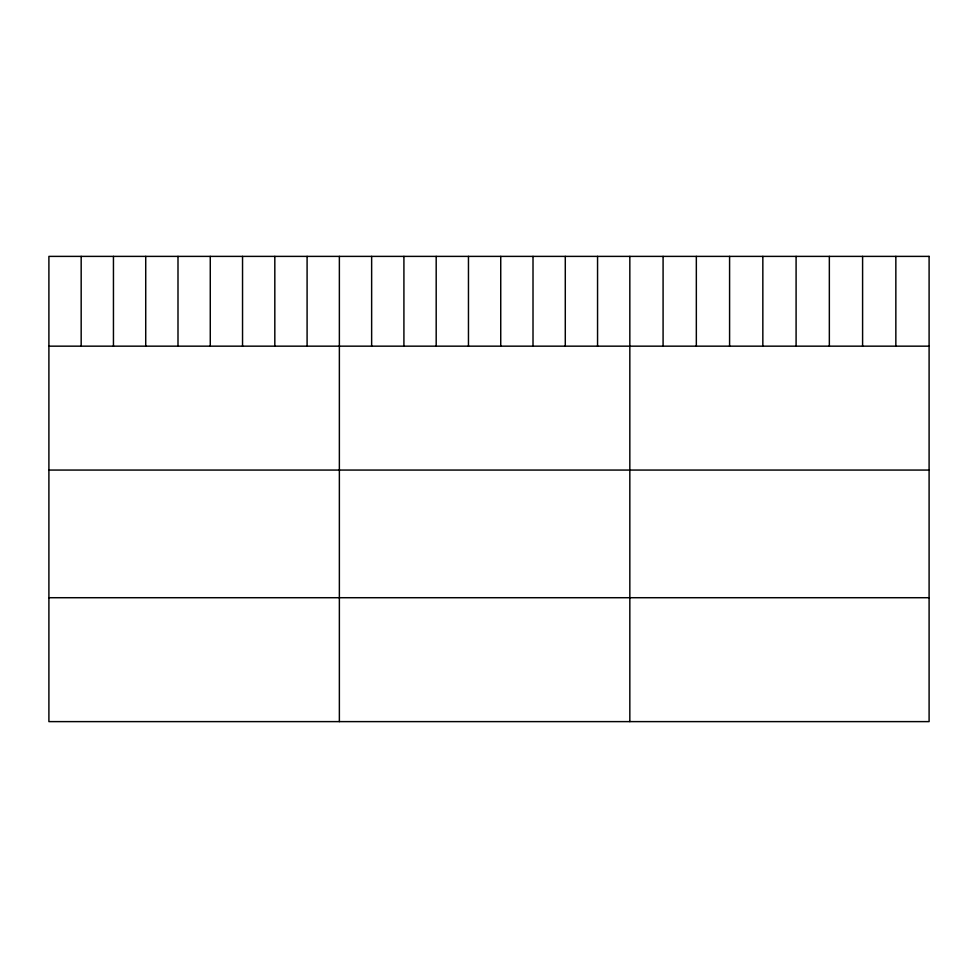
<?xml version="1.0" encoding="UTF-8"?>
<svg xmlns="http://www.w3.org/2000/svg" width="978" height="978" viewBox="0 0 978 978"><rect width="100%" height="100%" fill="white"/><g stroke="black" fill="none" stroke-linecap="round" stroke-linejoin="round"><path stroke-width="1.47" d="M48.9 346.163L929.1 346.163M48.9 470.063L929.1 470.063M48.9 597.717L929.1 597.717M895.848 256.383L895.848 346.163M862.596 256.383L862.596 346.163M829.344 256.383L829.344 346.163M796.092 256.383L796.092 346.163M762.84 256.383L762.84 346.163M729.588 256.383L729.588 346.163M696.336 256.383L696.336 346.163M663.084 256.383L663.084 346.163M629.832 256.383L629.832 721.617M597.558 256.383L597.558 346.163M565.284 256.383L565.284 346.163M533.01 256.383L533.01 346.163M500.736 256.383L500.736 346.163M468.462 256.383L468.462 346.163M436.188 256.383L436.188 346.163M403.914 256.383L403.914 346.163M371.64 256.383L371.64 346.163M339.366 256.383L339.366 721.617M307.092 256.383L307.092 346.163M274.818 256.383L274.818 346.163M242.544 256.383L242.544 346.163M210.27 256.383L210.27 346.163M177.996 256.383L177.996 346.163M145.722 256.383L145.722 346.163M113.448 256.383L113.448 346.163M81.174 256.383L81.174 346.163M929.1 256.383L48.9 256.383L48.9 721.617L929.1 721.617L929.1 256.383"/></g></svg>
